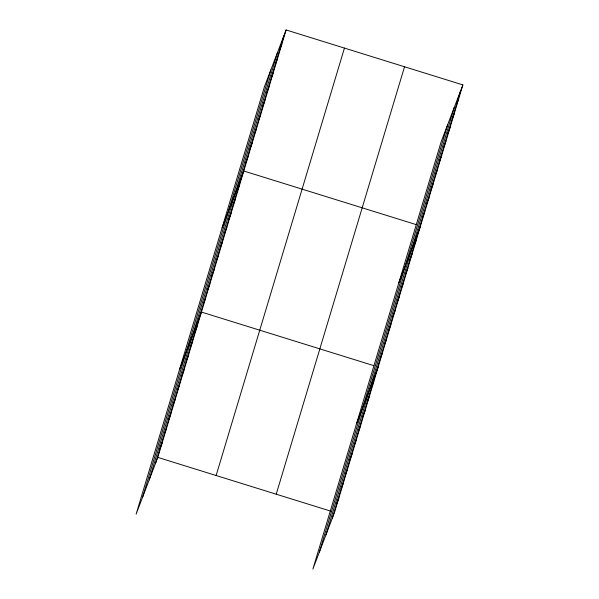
<?xml version="1.0" encoding="UTF-8"?>
<svg xmlns="http://www.w3.org/2000/svg" width="599" height="599" viewBox="0 0 599 599"><rect width="100%" height="100%" fill="white"/><g stroke="black" fill="none" stroke-linecap="round" stroke-linejoin="round"><path stroke-width="0.9" d="M142.569 497.26L270.875 69.836M149.188 479.919L277.502 52.487M155.62 463.087L283.926 35.655M286.105 29.95L264.451 86.668L136.138 514.099L157.799 457.381L286.105 29.95L462.862 84.901L334.549 512.332L312.895 569.05L441.201 141.619L462.862 84.901M216.127 475.516L344.44 48.085M276.221 494.197L404.535 66.766M319.319 552.218L447.633 124.787M325.946 534.87L454.252 107.438M332.37 518.038L460.683 90.606M279.696 49.762L281.874 44.056M275.458 63.861L277.637 58.163M271.227 77.967L273.406 72.262M266.989 92.074L269.168 86.368M262.759 106.18L264.938 100.475M258.521 120.287L260.7 114.581M254.29 134.393L256.469 128.688M250.053 148.492L252.231 142.794M245.822 162.599L248.001 156.893M222.109 227.717L243.763 171L416.23 224.625M237.354 190.811L239.533 185.106M233.116 204.918L235.295 199.212M228.885 219.024L231.064 213.319M224.647 233.123L226.826 227.425M220.417 247.23L222.596 241.524M216.179 261.336L218.358 255.631M211.949 275.443L214.128 269.737M207.711 289.549L209.89 283.844M203.48 303.656L205.659 297.95M179.767 368.767L201.421 312.057L373.888 365.675M194.885 332.288L197.056 326.59M190.519 346.821L192.698 341.116M186.154 361.354L188.333 355.649M181.797 375.887L183.975 370.182M177.431 390.421L179.61 384.715M173.066 404.954L175.245 399.248M168.708 419.487L170.887 413.782M164.343 434.02L166.522 428.315M159.978 448.554L162.157 442.848M456.445 104.713L458.624 99.007M452.215 118.819L454.394 113.114M447.977 132.926L450.156 127.22M443.747 147.025L445.926 141.327M439.509 161.131L441.688 155.426M435.278 175.237L437.457 169.532M431.04 189.344L433.219 183.638M426.81 203.45L428.989 197.745M422.572 217.557L424.751 211.851M398.859 282.676L420.52 225.958M414.104 245.762L416.283 240.057M409.873 259.869L412.052 254.163M405.635 273.975L407.814 268.27M401.405 288.082L403.584 282.376M397.167 302.188L399.346 296.483M392.937 316.287L395.115 310.589M388.699 330.393L390.877 324.688M384.468 344.5L386.647 338.794M380.23 358.606L382.409 352.901M356.517 423.725L378.179 367.007M371.635 387.246L373.813 381.541M367.269 401.779L369.448 396.074M362.912 416.312L365.091 410.607M358.546 430.838L360.725 425.14M354.189 445.371L356.36 439.673M349.823 459.905L352.002 454.199M345.458 474.438L347.637 468.732M341.101 488.971L343.272 483.266M336.735 503.504L338.914 497.799M157.799 457.381L331.12 511.269"/></g></svg>
